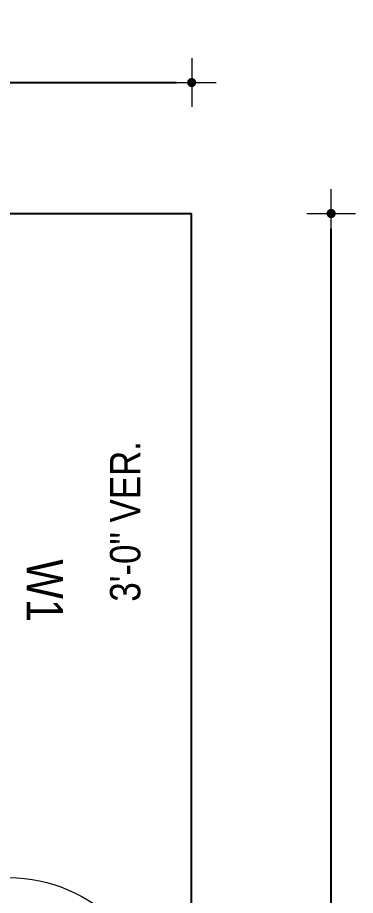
# Model space of a CAD drawing. Header units: inches. Extents: x -4010 to 92088, y -38563 to -1318.
# Drawn here: x 41764 to 41819.5, y -25722 to -25578 of the extents above; entities that cross this region are included whole.
import ezdxf

# ---------------------------------------------------------------- set-up
doc = ezdxf.new("R2010")
doc.units = ezdxf.units.IN
doc.header["$MEASUREMENT"] = 0
doc.header["$PDMODE"] = 99
for name, color, linetype, lineweight in [('1-FOUNDATION DIM', 31, 'Continuous', 5), ('Colour 09', 210, 'Continuous', 9), ('door', 132, 'Continuous', 15)]:
    doc.layers.add(name, color=color, linetype=linetype, lineweight=lineweight)
doc.layers.add('col', color=5, linetype='Continuous')
doc.layers.add('TEX', color=7, linetype='Continuous')
doc.styles.add('ARIAL', font='arial.ttf')
doc.styles.get("Standard").update_dxf_attribs({"font": 'ARIALN.TTF'})
doc.dimstyles.new('3-8', dxfattribs={"dimscale": 1.25, "dimtxt": 6, "dimasz": 2, "dimexe": 0.18, "dimexo": 6, "dimgap": 0, "dimtad": 0, "dimdec": 0, "dimzin": 3, "dimdsep": 46, "dimlunit": 3, "dimtxsty": 'ARIAL', "dimblk": 'DD', "dimcen": 1, "dimse1": 1, "dimse2": 1, "dimclrd": 256, "dimclrt": 256, "dimadec": 0, "dimazin": 0, "dimtfac": 0.5, "dimtdec": 0, "dimtmove": 2, "dimatfit": 0, "dimfxl": 0.18, "dimtvp": 0.75, "dimfrac": 1, "dimtolj": 1, "dimtzin": 0, "dimarcsym": 0})

# ---------------------------------------------------------------- blocks, each defined once
blk = doc.blocks.new('D30')
at = {"layer": 'door'}
for p, q in [((2, 5), (2, 29.97)), ((3.25, 29.97), (2, 29.97)), ((3.25, 5), (3.25, 29.97)), ((2.4, 23.97), (2.4, 24.72)), ((2.85, 24.72), (2.4, 24.72)), ((2.85, 23.97), (2.85, 24.72)), ((2.4, 23.97), (2, 23.97)), ((3.25, 23.97), (2.85, 23.97)), ((2, 11), (2.4, 11)), ((2.4, 10.25), (2.4, 11)), ((2.4, 10.25), (2.85, 10.25)), ((2.85, 10.25), (2.85, 11)), ((2.85, 11), (3.25, 11)), ((0, 0), (0, 5)), ((0, 5), (2, 5)), ((2, 5), (2, 3.5)), ((2, 5), (3.25, 5)), ((30, 5), (28, 5)), ((28, 5), (28, 3.5)), ((30, 0), (30, 5)), ((2, 3.5), (2.5, 3.5)), ((2.5, 3.5), (2.5, 0)), ((28, 3.5), (27.5, 3.5)), ((27.5, 3.5), (27.5, 0)), ((2.5, 0), (0, 0)), ((27.5, 0), (30, 0))]:
    blk.add_line(p, q, dxfattribs=at)
blk.add_arc((2.89, 4.86), 25.11, 0.3204, 89.1727, dxfattribs=at)
blk = doc.blocks.new('DD')
for p, q in [((0, 1.6), (0, -1.6)), ((-1.6, 0), (1.6, 0))]:
    blk.add_line(p, q)
at = {"const_width": 0.3}
blk.add_lwpolyline([(-0.15, 0, 1), (0.15, 0, 1)], format="xyb", close=True, dxfattribs=at)
blk = doc.blocks.new('*D834')
at = {"layer": 'Colour 09', "lineweight": -2}
blk.add_line((41351.12, -25588.63), (41790.12, -25588.63), dxfattribs=at)
at = {"layer": 'Defpoints', "color": 0}
for p in [(41792.62, -25588.63), (41348.62, -25610.12), (41792.62, -25610.12)]:
    blk.add_point(p, dxfattribs=at)
at = {"layer": 'Colour 09', "lineweight": -2, "xscale": 2.5, "yscale": 2.5, "zscale": 2.5, "rotation": 180}
blk.add_blockref('DD', (41348.62, -25588.63), dxfattribs=at)
at = {"layer": 'Colour 09', "lineweight": -2, "xscale": 2.5, "yscale": 2.5, "zscale": 2.5}
blk.add_blockref('DD', (41792.62, -25588.63), dxfattribs=at)
at = {"layer": 'Colour 09', "insert": (41570.62, -25582.88), "char_height": 7.5, "attachment_point": 5, "style": 'ARIAL'}
blk.add_mtext('\\A1;37\'-0"', dxfattribs=at)
blk = doc.blocks.new('*D837')
at = {"layer": 'Colour 09', "lineweight": -2}
blk.add_line((41815.55, -26003.62), (41815.55, -25612.62), dxfattribs=at)
at = {"layer": 'Defpoints', "color": 0}
for p in [(41792.62, -25610.12), (41815.55, -25610.12), (41792.62, -26006.12)]:
    blk.add_point(p, dxfattribs=at)
at = {"layer": 'Colour 09', "lineweight": -2, "xscale": 2.5, "yscale": 2.5, "zscale": 2.5}
for p, rotation in [((41815.55, -25610.12), 90), ((41815.55, -26006.12), 270)]:
    blk.add_blockref('DD', p, dxfattribs=dict(at, rotation=rotation))
at = {"layer": 'Colour 09', "insert": (41809.8, -25808.12), "char_height": 7.5, "attachment_point": 5, "rotation": 90, "style": 'ARIAL'}
blk.add_mtext('\\A1;33\'-0"', dxfattribs=at)

msp = doc.modelspace()

# ---------------------------------------------------------------- linework, layer by layer
at = {"layer": 'col'}
for p in [(41762.617, -25610.119), (41792.617, -25747.119)]:
    msp.add_line(p, (41792.617, -25610.119), dxfattribs=at)

# ---------------------------------------------------------------- block references
at = {"layer": '1-FOUNDATION DIM', "xscale": -1, "rotation": 270}
msp.add_blockref('D30', (41757.617, -25747.119), dxfattribs=at)

# ---------------------------------------------------------------- texts
at = {"layer": 'TEX', "linetype": 'ByBlock'}
for s, insert, char_height, width, attachment_point, rotation in [('3\'-0" VER.', (41784.255, -25660.645), 5, 75.17356, 8, 90), ('{\\fArial Narrow|b0|i0|c0|p34;W1}', (41771.468, -25666.88), 6, 18.77154, 1, 270)]:
    msp.add_mtext(s, dxfattribs=dict(at, insert=insert, char_height=char_height, width=width, attachment_point=attachment_point, rotation=rotation))

# ---------------------------------------------------------------- dimensions: what is measured, and where the dimension line sits
at = {"layer": 'Colour 09'}
dim = msp.add_linear_dim(base=(41792.617, -25588.632), p1=(41348.617, -25610.119), p2=(41792.617, -25610.119), dimstyle='3-8', dxfattribs=at)
dim.commit()
dim.dimension.update_dxf_attribs({"geometry": '*D834', "text_midpoint": (41570.617, -25582.884)})
dim = msp.add_linear_dim(base=(41815.549, -25610.119), p1=(41792.617, -26006.119), p2=(41792.617, -25610.119), angle=90, dimstyle='3-8', dxfattribs=at)
dim.commit()
dim.dimension.update_dxf_attribs({"geometry": '*D837', "text_midpoint": (41809.801, -25808.119)})

doc.saveas('drawing.dxf')
